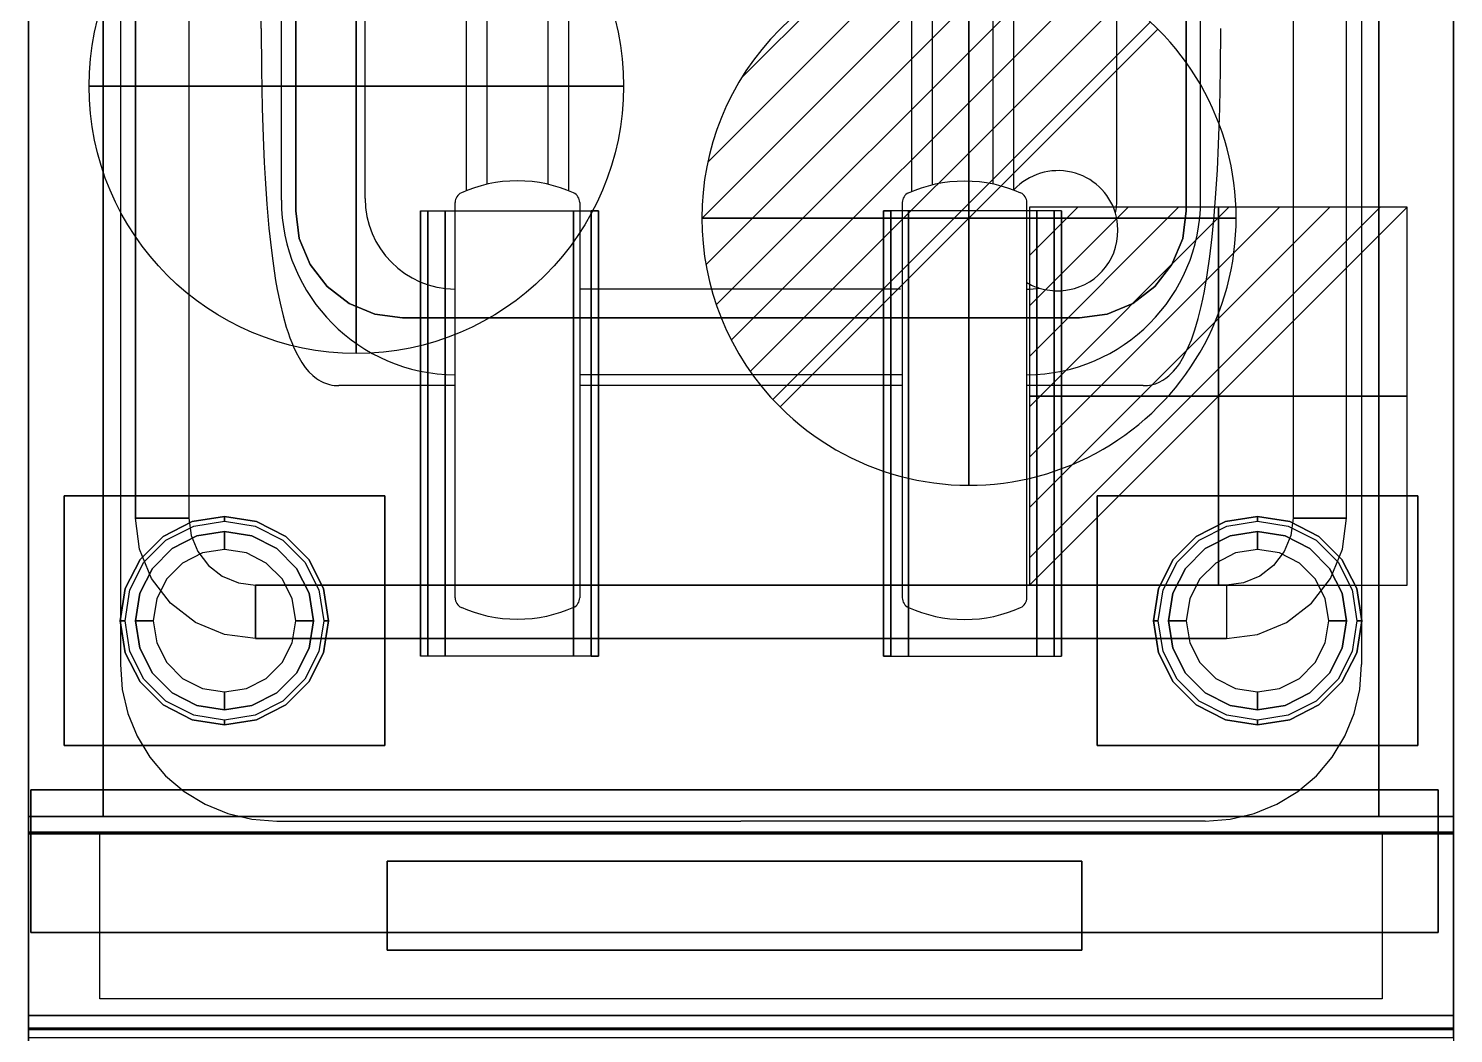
# Model space of a CAD drawing. Extents: x -1 to 401, y -1082 to 1.
# Drawn here: x 0 to 400, y -715.9 to -433.8 of the extents above; entities that cross this region are included whole.
import ezdxf

# ---------------------------------------------------------------- set-up
doc = ezdxf.new("R2010")
doc.units = 0
doc.layers.get('0').update_dxf_attribs({"lineweight": 13})
for name, color, linetype in [('IQ_200_2D', 1, 'Continuous'), ('IQ_200_3D', 1, 'Continuous'), ('IQ_204_2D', 7, 'Continuous'), ('IQ_204_3D', 7, 'Continuous'), ('IQ_BLUE_3D', 5, 'Continuous'), ('IQ_CON_COLDWATER_INT', 7, 'Continuous'), ('IQ_CON_DRAIN_INT', 7, 'Continuous'), ('IQ_CON_ELECTRICITY_INT', 7, 'Continuous')]:
    doc.layers.add(name, color=color, linetype=linetype)

# ---------------------------------------------------------------- blocks, each defined once
blk = doc.blocks.new('PQ-MC-LEG200')
at = {"layer": 'IQ_200_3D'}
for points in [[(-45, -35, 198), (-45, 35, 198), (45, 35, 198), (45, -35, 198)], [(-45, -35, 200), (45, -35, 200), (45, 35, 200), (-45, 35, 200)], [(-45, 35, 198), (-45, 35, 200), (45, 35, 200), (45, 35, 198)], [(-45, -35, 198), (-45, -35, 200), (-45, 35, 200), (-45, 35, 198)], [(45, -35, 198), (45, 35, 198), (45, 35, 200), (45, -35, 200)], [(-45, -35, 198), (45, -35, 198), (45, -35, 200), (-45, -35, 200)]]:
    blk.add_3dface(points, dxfattribs=at)
for points, invisible_edges in [([(-9.04, 27.82, 198), (-9.04, 27.82, 71), (0, 29.25, 71), (0, 29.25, 198)], 1), ([(-9.04, 27.82, 71), (-8.62, 26.54, 66), (0, 27.91, 66), (0, 29.25, 71)], 1), ([(0, 29.25, 198), (0, 29.25, 71), (9.04, 27.82, 71), (9.04, 27.82, 198)], 4), ([(0, 29.25, 71), (0, 27.91, 66), (8.62, 26.54, 66), (9.04, 27.82, 71)], 4), ([(-17.19, 23.66, 198), (-17.19, 23.66, 71), (-9.04, 27.82, 71), (-9.04, 27.82, 198)], 5), ([(-17.19, 23.66, 71), (-16.41, 22.58, 66), (-8.62, 26.54, 66), (-9.04, 27.82, 71)], 5), ([(0, 25, 66), (0, 25, 5), (-7.73, 23.78, 5), (-7.73, 23.78, 66)], 4), ([(0, 25, 5), (0, 23.54, 1.46), (-7.27, 22.38, 1.46), (-7.73, 23.78, 5)], 6), ([(7.73, 23.78, 66), (7.73, 23.78, 5), (0, 25, 5), (0, 25, 66)], 1), ([(7.73, 23.78, 5), (7.27, 22.38, 1.46), (0, 23.54, 1.46), (0, 25, 5)], 3), ([(9.04, 27.82, 71), (8.62, 26.54, 66), (16.41, 22.58, 66), (17.19, 23.66, 71)], 5), ([(9.04, 27.82, 198), (9.04, 27.82, 71), (17.19, 23.66, 71), (17.19, 23.66, 198)], 5), ([(-23.66, 17.19, 198), (-23.66, 17.19, 71), (-17.19, 23.66, 71), (-17.19, 23.66, 198)], 5), ([(-23.66, 17.19, 71), (-22.58, 16.41, 66), (-16.41, 22.58, 66), (-17.19, 23.66, 71)], 5), ([(-14.69, 20.23, 66), (-14.69, 20.23, 5), (-20.23, 14.69, 5), (-20.23, 14.69, 66)], 5), ([(-14.69, 20.23, 5), (-13.83, 19.04, 1.46), (-19.04, 13.83, 1.46), (-20.23, 14.69, 5)], 7), ([(-7.73, 23.78, 66), (-7.73, 23.78, 5), (-14.69, 20.23, 5), (-14.69, 20.23, 66)], 5), ([(-7.73, 23.78, 5), (-7.27, 22.38, 1.46), (-13.83, 19.04, 1.46), (-14.69, 20.23, 5)], 7), ([(-7.27, 22.38, 1.46), (-6.18, 19.02), (-11.76, 16.18), (-13.83, 19.04, 1.46)], 13), ([(0, 23.54, 1.46), (0, 20), (-6.18, 19.02), (-7.27, 22.38, 1.46)], 12), ([(7.27, 22.38, 1.46), (6.18, 19.02), (0, 20), (0, 23.54, 1.46)], 9), ([(13.83, 19.04, 1.46), (11.76, 16.18), (6.18, 19.02), (7.27, 22.38, 1.46)], 13), ([(14.69, 20.23, 5), (13.83, 19.04, 1.46), (7.27, 22.38, 1.46), (7.73, 23.78, 5)], 7), ([(14.69, 20.23, 66), (14.69, 20.23, 5), (7.73, 23.78, 5), (7.73, 23.78, 66)], 5), ([(20.23, 14.69, 5), (19.04, 13.83, 1.46), (13.83, 19.04, 1.46), (14.69, 20.23, 5)], 7), ([(20.23, 14.69, 66), (20.23, 14.69, 5), (14.69, 20.23, 5), (14.69, 20.23, 66)], 5), ([(17.19, 23.66, 71), (16.41, 22.58, 66), (22.58, 16.41, 66), (23.66, 17.19, 71)], 5), ([(17.19, 23.66, 198), (17.19, 23.66, 71), (23.66, 17.19, 71), (23.66, 17.19, 198)], 5), ([(-27.82, 9.04, 198), (-27.82, 9.04, 71), (-23.66, 17.19, 71), (-23.66, 17.19, 198)], 5), ([(-27.82, 9.04, 71), (-26.54, 8.62, 66), (-22.58, 16.41, 66), (-23.66, 17.19, 71)], 5), ([(-13.83, 19.04, 1.46), (-11.76, 16.18), (-16.18, 11.76), (-19.04, 13.83, 1.46)], 13), ([(19.04, 13.83, 1.46), (16.18, 11.76), (11.76, 16.18), (13.83, 19.04, 1.46)], 13), ([(23.66, 17.19, 71), (22.58, 16.41, 66), (26.54, 8.62, 66), (27.82, 9.04, 71)], 5), ([(23.66, 17.19, 198), (23.66, 17.19, 71), (27.82, 9.04, 71), (27.82, 9.04, 198)], 5), ([(-20.23, 14.69, 66), (-20.23, 14.69, 5), (-23.78, 7.73, 5), (-23.78, 7.73, 66)], 5), ([(-20.23, 14.69, 5), (-19.04, 13.83, 1.46), (-22.38, 7.27, 1.46), (-23.78, 7.73, 5)], 7), ([(-19.04, 13.83, 1.46), (-16.18, 11.76), (-19.02, 6.18), (-22.38, 7.27, 1.46)], 13), ([(22.38, 7.27, 1.46), (19.02, 6.18), (16.18, 11.76), (19.04, 13.83, 1.46)], 13), ([(23.78, 7.73, 5), (22.38, 7.27, 1.46), (19.04, 13.83, 1.46), (20.23, 14.69, 5)], 7), ([(23.78, 7.73, 66), (23.78, 7.73, 5), (20.23, 14.69, 5), (20.23, 14.69, 66)], 5), ([(-29.25, 0, 198), (-29.25, 0, 71), (-27.82, 9.04, 71), (-27.82, 9.04, 198)], 4), ([(-29.25, 0, 71), (-27.91, 0, 66), (-26.54, 8.62, 66), (-27.82, 9.04, 71)], 4), ([(27.82, 9.04, 71), (26.54, 8.62, 66), (27.91, 0, 66), (29.25, 0, 71)], 1), ([(27.82, 9.04, 198), (27.82, 9.04, 71), (29.25, 0, 71), (29.25, 0, 198)], 1), ([(-23.78, 7.73, 66), (-23.78, 7.73, 5), (-25, 0, 5), (-25, 0, 66)], 1), ([(-23.78, 7.73, 5), (-22.38, 7.27, 1.46), (-23.54, 0, 1.46), (-25, 0, 5)], 3), ([(-22.38, 7.27, 1.46), (-19.02, 6.18), (-20, 0), (-23.54, 0, 1.46)], 9), ([(23.54, 0, 1.46), (20, 0), (19.02, 6.18), (22.38, 7.27, 1.46)], 12), ([(25, 0, 5), (23.54, 0, 1.46), (22.38, 7.27, 1.46), (23.78, 7.73, 5)], 6), ([(25, 0, 66), (25, 0, 5), (23.78, 7.73, 5), (23.78, 7.73, 66)], 4), ([(-27.82, -9.04, 198), (-27.82, -9.04, 71), (-29.25, 0, 71), (-29.25, 0, 198)], 1), ([(-27.82, -9.04, 71), (-26.54, -8.62, 66), (-27.91, 0, 66), (-29.25, 0, 71)], 1), ([(-25, 0, 66), (-25, 0, 5), (-23.78, -7.73, 5), (-23.78, -7.73, 66)], 4), ([(-25, 0, 5), (-23.54, 0, 1.46), (-22.38, -7.27, 1.46), (-23.78, -7.73, 5)], 6), ([(-23.54, 0, 1.46), (-20, 0), (-19.02, -6.18), (-22.38, -7.27, 1.46)], 12), ([(22.38, -7.27, 1.46), (19.02, -6.18), (20, 0), (23.54, 0, 1.46)], 9), ([(23.78, -7.73, 5), (22.38, -7.27, 1.46), (23.54, 0, 1.46), (25, 0, 5)], 3), ([(23.78, -7.73, 66), (23.78, -7.73, 5), (25, 0, 5), (25, 0, 66)], 1), ([(29.25, 0, 71), (27.91, 0, 66), (26.54, -8.62, 66), (27.82, -9.04, 71)], 4), ([(29.25, 0, 198), (29.25, 0, 71), (27.82, -9.04, 71), (27.82, -9.04, 198)], 4), ([(-23.78, -7.73, 5), (-22.38, -7.27, 1.46), (-19.04, -13.83, 1.46), (-20.23, -14.69, 5)], 7), ([(-23.78, -7.73, 66), (-23.78, -7.73, 5), (-20.23, -14.69, 5), (-20.23, -14.69, 66)], 5), ([(-22.38, -7.27, 1.46), (-19.02, -6.18), (-16.18, -11.76), (-19.04, -13.83, 1.46)], 13), ([(19.04, -13.83, 1.46), (16.18, -11.76), (19.02, -6.18), (22.38, -7.27, 1.46)], 13), ([(20.23, -14.69, 5), (19.04, -13.83, 1.46), (22.38, -7.27, 1.46), (23.78, -7.73, 5)], 7), ([(20.23, -14.69, 66), (20.23, -14.69, 5), (23.78, -7.73, 5), (23.78, -7.73, 66)], 5), ([(-23.66, -17.19, 71), (-22.58, -16.41, 66), (-26.54, -8.62, 66), (-27.82, -9.04, 71)], 5), ([(-23.66, -17.19, 198), (-23.66, -17.19, 71), (-27.82, -9.04, 71), (-27.82, -9.04, 198)], 5), ([(-19.04, -13.83, 1.46), (-16.18, -11.76), (-11.76, -16.18), (-13.83, -19.04, 1.46)], 13), ([(13.83, -19.04, 1.46), (11.76, -16.18), (16.18, -11.76), (19.04, -13.83, 1.46)], 13), ([(27.82, -9.04, 71), (26.54, -8.62, 66), (22.58, -16.41, 66), (23.66, -17.19, 71)], 5), ([(27.82, -9.04, 198), (27.82, -9.04, 71), (23.66, -17.19, 71), (23.66, -17.19, 198)], 5), ([(-20.23, -14.69, 5), (-19.04, -13.83, 1.46), (-13.83, -19.04, 1.46), (-14.69, -20.23, 5)], 7), ([(-20.23, -14.69, 66), (-20.23, -14.69, 5), (-14.69, -20.23, 5), (-14.69, -20.23, 66)], 5), ([(14.69, -20.23, 5), (13.83, -19.04, 1.46), (19.04, -13.83, 1.46), (20.23, -14.69, 5)], 7), ([(14.69, -20.23, 66), (14.69, -20.23, 5), (20.23, -14.69, 5), (20.23, -14.69, 66)], 5), ([(-17.19, -23.66, 71), (-16.41, -22.58, 66), (-22.58, -16.41, 66), (-23.66, -17.19, 71)], 5), ([(-17.19, -23.66, 198), (-17.19, -23.66, 71), (-23.66, -17.19, 71), (-23.66, -17.19, 198)], 5), ([(-14.69, -20.23, 5), (-13.83, -19.04, 1.46), (-7.27, -22.38, 1.46), (-7.73, -23.78, 5)], 7), ([(-13.83, -19.04, 1.46), (-11.76, -16.18), (-6.18, -19.02), (-7.27, -22.38, 1.46)], 13), ([(-7.27, -22.38, 1.46), (-6.18, -19.02), (0, -20), (0, -23.54, 1.46)], 9), ([(0, -23.54, 1.46), (0, -20), (6.18, -19.02), (7.27, -22.38, 1.46)], 12), ([(7.27, -22.38, 1.46), (6.18, -19.02), (11.76, -16.18), (13.83, -19.04, 1.46)], 13), ([(7.73, -23.78, 5), (7.27, -22.38, 1.46), (13.83, -19.04, 1.46), (14.69, -20.23, 5)], 7), ([(23.66, -17.19, 71), (22.58, -16.41, 66), (16.41, -22.58, 66), (17.19, -23.66, 71)], 5), ([(23.66, -17.19, 198), (23.66, -17.19, 71), (17.19, -23.66, 71), (17.19, -23.66, 198)], 5), ([(-9.04, -27.82, 71), (-8.62, -26.54, 66), (-16.41, -22.58, 66), (-17.19, -23.66, 71)], 5), ([(-9.04, -27.82, 198), (-9.04, -27.82, 71), (-17.19, -23.66, 71), (-17.19, -23.66, 198)], 5), ([(-14.69, -20.23, 66), (-14.69, -20.23, 5), (-7.73, -23.78, 5), (-7.73, -23.78, 66)], 5), ([(-7.73, -23.78, 5), (-7.27, -22.38, 1.46), (0, -23.54, 1.46), (0, -25, 5)], 3), ([(-7.73, -23.78, 66), (-7.73, -23.78, 5), (0, -25, 5), (0, -25, 66)], 1), ([(0, -25, 5), (0, -23.54, 1.46), (7.27, -22.38, 1.46), (7.73, -23.78, 5)], 6), ([(0, -25, 66), (0, -25, 5), (7.73, -23.78, 5), (7.73, -23.78, 66)], 4), ([(7.73, -23.78, 66), (7.73, -23.78, 5), (14.69, -20.23, 5), (14.69, -20.23, 66)], 5), ([(17.19, -23.66, 71), (16.41, -22.58, 66), (8.62, -26.54, 66), (9.04, -27.82, 71)], 5), ([(17.19, -23.66, 198), (17.19, -23.66, 71), (9.04, -27.82, 71), (9.04, -27.82, 198)], 5), ([(0, -29.25, 71), (0, -27.91, 66), (-8.62, -26.54, 66), (-9.04, -27.82, 71)], 4), ([(0, -29.25, 198), (0, -29.25, 71), (-9.04, -27.82, 71), (-9.04, -27.82, 198)], 4), ([(9.04, -27.82, 71), (8.62, -26.54, 66), (0, -27.91, 66), (0, -29.25, 71)], 1), ([(9.04, -27.82, 198), (9.04, -27.82, 71), (0, -29.25, 71), (0, -29.25, 198)], 1)]:
    blk.add_3dface(points, dxfattribs=dict(at, invisible_edges=invisible_edges))
blk = doc.blocks.new('ELECTROLUX-MC7-BODY400X600')
at = {"layer": 'IQ_200_3D'}
for points in [[(0, -655, 650), (0, -655, 200), (0, -2, 200), (0, -2, 650)], [(0, -2, 200), (21, -2, 200), (21, -2, 650), (0, -2, 650)], [(0, -655, 200), (21, -655, 200), (21, -2, 200), (0, -2, 200)], [(21, -2, 650), (379, -2, 650), (379, -2, 245), (21, -2, 245)], [(21, -2, 200), (379, -2, 200), (379, -2, 245), (21, -2, 245)], [(21, -655, 245), (379, -655, 245), (379, -2, 245), (21, -2, 245)], [(21, -655, 650), (21, -655, 200), (21, -2, 200), (21, -2, 650)], [(21, -655, 200), (379, -655, 200), (379, -2, 200), (21, -2, 200)], [(379, -655, 605), (21, -655, 605), (21, -2, 605), (379, -2, 605)], [(379, -2, 200), (400, -2, 200), (400, -2, 650), (379, -2, 650)], [(379, -655, 650), (379, -655, 200), (379, -2, 200), (379, -2, 650)], [(379, -655, 200), (400, -655, 200), (400, -2, 200), (379, -2, 200)], [(400, -655, 650), (400, -655, 200), (400, -2, 200), (400, -2, 650)], [(21, -655, 200), (0, -655, 200), (0, -655, 650), (21, -655, 650)], [(21, -655, 200), (379, -655, 200), (379, -655, 245), (21, -655, 245)], [(21, -655, 605), (379, -655, 605), (379, -655, 650), (21, -655, 650)], [(400, -655, 200), (379, -655, 200), (379, -655, 650), (400, -655, 650)]]:
    blk.add_3dface(points, dxfattribs=at)
for p in [(55, -92), (345, -92), (55, -600), (345, -600)]:
    blk.add_blockref('PQ-MC-LEG200', p)
blk = doc.blocks.new('*X10')
at = {"color": 0}
for p, q in [((286.774344, 2204.447934), (296.618251, 2214.291842)), ((286.774344, 2205.862148), (295.204037, 2214.291842)), ((286.774344, 2207.276361), (293.789824, 2214.291842)), ((286.774344, 2208.690575), (292.37561, 2214.291842)), ((286.774344, 2210.104788), (290.961397, 2214.291842)), ((286.774344, 2211.519002), (289.547183, 2214.291842)), ((286.774344, 2212.933216), (288.13297, 2214.291842))]:
    blk.add_line(p, q, dxfattribs=at)
blk = doc.blocks.new('ELECTRICITY')
for p, q in [((2.121, 2.121), (-2.121, 2.121)), ((-2.121, 2.121), (-2.121, -2.121)), ((-2.121, -2.121), (2.121, 2.121)), ((2.121, -2.121), (2.121, 2.121)), ((-2.121, -2.121), (2.121, -2.121))]:
    blk.add_line(p, q)
at = {"extrusion": (-1, 0, 0)}
for p, q in [((0, -2.121, 2.121), (0, 2.121, 2.121)), ((0, 2.121, -2.121), (0, -2.121, -2.121)), ((0, 2.121, 2.121), (0, 2.121, -2.121)), ((0, 2.121, -2.121), (0, -2.121, 2.121)), ((0, -2.121, -2.121), (0, -2.121, 2.121))]:
    blk.add_line(p, q, dxfattribs=at)
at = {"extrusion": (0, -1, 0)}
for p, q in [((2.121, 0, 2.121), (-2.121, 0, 2.121)), ((-2.121, 0, -2.121), (2.121, 0, -2.121)), ((-2.121, 0, 2.121), (-2.121, 0, -2.121)), ((-2.121, 0, -2.121), (2.121, 0, 2.121)), ((2.121, 0, -2.121), (2.121, 0, 2.121))]:
    blk.add_line(p, q, dxfattribs=at)
at = {"xscale": 0.4000000000000909, "yscale": 0.4000000000000909, "zscale": 0.4000000000000909}
blk.add_blockref('*X10', (-116.831, -883.595), dxfattribs=at)
at = {"extrusion": (-1, 0, 0), "xscale": 0.3999999999999773, "yscale": 0.3999999999999773, "zscale": 0.3999999999999773}
blk.add_blockref('*X10', (-116.831, -883.595), dxfattribs=at)
at = {"extrusion": (0, -1, 0), "xscale": 0.4000000000000909, "yscale": 0.4000000000000909, "zscale": 0.4000000000000909}
blk.add_blockref('*X10', (-116.831, -883.595), dxfattribs=at)
blk = doc.blocks.new('*X11')
at = {"color": 0}
for p, q in [((313.993, 2209.039), (321.505, 2216.552)), ((314.108, 2207.74), (322.804, 2216.436)), ((314.158, 2210.619), (319.926, 2216.386)), ((314.399, 2206.617), (323.928, 2216.145)), ((314.821, 2205.625), (324.919, 2215.723)), ((315.101, 2212.976), (317.568, 2215.443)), ((315.354, 2204.743), (325.801, 2215.191)), ((315.985, 2203.96), (326.584, 2214.559))]:
    blk.add_line(p, q, dxfattribs=at)
blk = doc.blocks.new('DRAIN')
blk.add_line((-2.121, -2.121), (2.121, 2.121))
at = {"extrusion": (-1, 0, 0)}
blk.add_line((0, 2.121, -2.121), (0, -2.121, 2.121), dxfattribs=at)
at = {"extrusion": (0, -1, 0)}
blk.add_line((-2.121, 0, -2.121), (2.121, 0, 2.121), dxfattribs=at)
at = {"extrusion": (-1, 0, 0)}
for start, end in [(45, 225), (225, 45)]:
    blk.add_arc((0, 0), 3, start, end, dxfattribs=at)
for start, end in [(45, 225), (225, 45)]:
    blk.add_arc((0, 0), 3, start, end)
at = {"extrusion": (0, -1, 0)}
for start, end in [(45, 225), (225, 45)]:
    blk.add_arc((0, 0), 3, start, end, dxfattribs=at)
at = {"xscale": 0.4000000000000909, "yscale": 0.4000000000000909, "zscale": 0.4000000000000909}
blk.add_blockref('*X11', (-128.597, -883.621), dxfattribs=at)
at = {"extrusion": (-1, 0, 0), "xscale": 0.3999999999999773, "yscale": 0.3999999999999773, "zscale": 0.3999999999999773}
blk.add_blockref('*X11', (-128.597, -883.621), dxfattribs=at)
at = {"extrusion": (0, -1, 0), "xscale": 0.4000000000000909, "yscale": 0.4000000000000909, "zscale": 0.4000000000000909}
blk.add_blockref('*X11', (-128.597, -883.621), dxfattribs=at)
blk = doc.blocks.new('COLDWATER')
blk.add_circle((0, 0), 3)
at = {"extrusion": (-1, 0, 0)}
blk.add_circle((0, 0), 3, dxfattribs=at)
at = {"extrusion": (0, -1, 0)}
blk.add_circle((0, 0), 3, dxfattribs=at)

msp = doc.modelspace()

# ---------------------------------------------------------------- linework, layer by layer
at = {"layer": 'IQ_200_2D'}
for p, q in [((0, 0), (0, -730)), ((400, 0), (400, -730))]:
    msp.add_line(p, q, dxfattribs=at)
at = {"layer": 'IQ_200_3D'}
for points in [[(0, -655, 650), (0, -2, 650), (400, -2, 650), (400, -655, 650)], [(0, -655, 650), (0, -655, 900), (0, -2, 900), (0, -2, 650)], [(400, -655, 650), (400, -2, 650), (400, -2, 900), (400, -655, 900)], [(45, -571.24, 890), (30, -571.24, 900), (30, -133.76, 900), (45, -133.76, 890)], [(355, -571.24, 890), (370, -571.24, 900), (370, -133.76, 900), (355, -133.76, 890)], [(75, -485, 680), (75, -155, 680), (75, -155, 890), (75, -485, 890)], [(325, -155, 680), (325, -485, 680), (325, -485, 890), (325, -155, 890)], [(295, -515, 680), (105, -515, 680), (105, -515, 890), (295, -515, 890)], [(63.76, -605, 900), (63.76, -590, 890), (336.24, -590, 890), (336.24, -605, 900)], [(0.68, -647.5, 205), (0.68, -647.5, 650), (395.68, -647.5, 650), (395.68, -647.5, 205)], [(0.68, -647.5, 650), (0.68, -687.5, 650), (395.68, -687.5, 650), (395.68, -647.5, 650)], [(0.68, -687.5, 205), (0.68, -647.5, 205), (395.68, -647.5, 205), (395.68, -687.5, 205)], [(0.68, -647.5, 650), (0.68, -687.5, 650), (0.68, -687.5, 205), (0.68, -647.5, 205)], [(395.68, -647.5, 650), (395.68, -687.5, 650), (395.68, -687.5, 205), (395.68, -647.5, 205)], [(0, -710.83, 654.41), (0, -655, 660.54), (400, -655, 660.54), (400, -710.83, 654.41)], [(0, -655, 660.54), (0, -655, 900), (400, -655, 900), (400, -655, 660.54)], [(0, -655, 900), (0, -717, 900), (400, -717, 900), (400, -655, 900)], [(0, -655, 650), (400, -655, 650), (400, -655, 900), (0, -655, 900)], [(0, -659.32, 810.26), (0, -714.37, 692.2), (400, -714.37, 692.2), (400, -659.32, 810.26)], [(0, -726.19, 877.81), (0, -659.82, 813.08), (400, -659.82, 813.08), (400, -726.19, 877.81)], [(100.68, -667.5, 599.64), (295.68, -667.5, 599.64), (295.68, -687.5, 565), (100.68, -687.5, 565)], [(100.68, -667.5, 599.64), (100.68, -687.5, 635), (295.68, -687.5, 635), (295.68, -667.5, 599.64)], [(100.68, -687.5, 635), (100.68, -687.5, 565), (100.68, -667.5, 599.64)], [(295.68, -687.5, 635), (295.68, -687.5, 565), (295.68, -667.5, 599.64)], [(100.68, -687.5, 635), (100.68, -692.5, 635), (295.68, -692.5, 635), (295.68, -687.5, 635)], [(295.68, -687.5, 605), (295.68, -692.5, 605), (100.68, -692.5, 605), (100.68, -687.5, 605)], [(100.68, -692.5, 605), (100.68, -687.5, 605), (100.68, -687.5, 635), (100.68, -692.5, 635)], [(295.68, -692.5, 635), (295.68, -687.5, 635), (295.68, -687.5, 605), (295.68, -692.5, 605)], [(100.68, -692.5, 635), (100.68, -692.5, 605), (295.68, -692.5, 605), (295.68, -692.5, 635)], [(0, -714.7, 690.72), (0, -714.7, 657.89), (400, -714.7, 657.89), (400, -714.7, 690.72)]]:
    msp.add_3dface(points, dxfattribs=at)
for points, invisible_edges in [([(0, -80.5, 900), (30, -133.76, 900), (30, -571.24, 900), (0, -655, 900)], 5), ([(400, -655, 900), (370, -571.24, 900), (370, -133.76, 900), (400, -80.5, 900)], 5), ([(45, -133.76, 890), (45, -571.24, 890), (75, -485, 890), (75, -155, 890)], 10), ([(355, -133.76, 890), (355, -571.24, 890), (325, -485, 890), (325, -155, 890)], 10), ([(76.02, -492.76, 890), (75, -485, 890), (45, -571.24, 890), (45.64, -576.09, 890)], 10), ([(76.02, -492.76, 680), (75, -485, 680), (75, -485, 890), (76.02, -492.76, 890)], 8), ([(325, -485, 680), (323.98, -492.76, 680), (323.98, -492.76, 890), (325, -485, 890)], 2), ([(323.98, -492.76, 890), (325, -485, 890), (355, -571.24, 890), (354.36, -576.09, 890)], 10), ([(79.02, -500, 890), (76.02, -492.76, 890), (45.64, -576.09, 890), (47.51, -580.62, 890)], 10), ([(79.02, -500, 680), (76.02, -492.76, 680), (76.02, -492.76, 890), (79.02, -500, 890)], 10), ([(323.98, -492.76, 680), (320.98, -500, 680), (320.98, -500, 890), (323.98, -492.76, 890)], 10), ([(320.98, -500, 890), (323.98, -492.76, 890), (354.36, -576.09, 890), (352.49, -580.62, 890)], 10), ([(83.79, -506.21, 890), (79.02, -500, 890), (47.51, -580.62, 890), (50.5, -584.5, 890)], 10), ([(83.79, -506.21, 680), (79.02, -500, 680), (79.02, -500, 890), (83.79, -506.21, 890)], 10), ([(320.98, -500, 680), (316.21, -506.21, 680), (316.21, -506.21, 890), (320.98, -500, 890)], 10), ([(316.21, -506.21, 890), (320.98, -500, 890), (352.49, -580.62, 890), (349.5, -584.5, 890)], 10), ([(90, -510.98, 890), (83.79, -506.21, 890), (50.5, -584.5, 890), (54.38, -587.49, 890)], 10), ([(90, -510.98, 680), (83.79, -506.21, 680), (83.79, -506.21, 890), (90, -510.98, 890)], 10), ([(316.21, -506.21, 680), (310, -510.98, 680), (310, -510.98, 890), (316.21, -506.21, 890)], 10), ([(310, -510.98, 890), (316.21, -506.21, 890), (349.5, -584.5, 890), (345.62, -587.49, 890)], 10), ([(97.24, -513.98, 890), (90, -510.98, 890), (54.38, -587.49, 890), (58.91, -589.36, 890)], 10), ([(97.24, -513.98, 680), (90, -510.98, 680), (90, -510.98, 890), (97.24, -513.98, 890)], 10), ([(310, -510.98, 680), (302.76, -513.98, 680), (302.76, -513.98, 890), (310, -510.98, 890)], 10), ([(302.76, -513.98, 890), (310, -510.98, 890), (345.62, -587.49, 890), (341.09, -589.36, 890)], 10), ([(105, -515, 890), (97.24, -513.98, 890), (58.91, -589.36, 890), (63.76, -590, 890)], 10), ([(105, -515, 890), (295, -515, 890), (336.24, -590, 890), (63.76, -590, 890)], 10), ([(105, -515, 680), (97.24, -513.98, 680), (97.24, -513.98, 890), (105, -515, 890)], 2), ([(302.76, -513.98, 680), (295, -515, 680), (295, -515, 890), (302.76, -513.98, 890)], 8), ([(295, -515, 890), (302.76, -513.98, 890), (341.09, -589.36, 890), (336.24, -590, 890)], 10), ([(31.15, -579.97, 900), (30, -571.24, 900), (0, -655, 900)], 10), ([(31.15, -579.97, 900), (30, -571.24, 900), (45, -571.24, 890), (45.64, -576.09, 890)], 8), ([(368.85, -579.97, 900), (370, -571.24, 900), (355, -571.24, 890), (354.36, -576.09, 890)], 8), ([(368.85, -579.97, 900), (370, -571.24, 900), (400, -655, 900)], 10), ([(34.52, -588.12, 900), (31.15, -579.97, 900), (0, -655, 900)], 10), ([(34.52, -588.12, 900), (31.15, -579.97, 900), (45.64, -576.09, 890), (47.51, -580.62, 890)], 10), ([(365.48, -588.12, 900), (368.85, -579.97, 900), (354.36, -576.09, 890), (352.49, -580.62, 890)], 10), ([(365.48, -588.12, 900), (368.85, -579.97, 900), (400, -655, 900)], 10), ([(39.89, -595.11, 900), (34.52, -588.12, 900), (47.51, -580.62, 890), (50.5, -584.5, 890)], 10), ([(360.11, -595.11, 900), (365.48, -588.12, 900), (352.49, -580.62, 890), (349.5, -584.5, 890)], 10), ([(46.88, -600.48, 900), (39.89, -595.11, 900), (50.5, -584.5, 890), (54.38, -587.49, 890)], 10), ([(55.03, -603.85, 900), (46.88, -600.48, 900), (54.38, -587.49, 890), (58.91, -589.36, 890)], 10), ([(344.97, -603.85, 900), (353.12, -600.48, 900), (345.62, -587.49, 890), (341.09, -589.36, 890)], 10), ([(353.12, -600.48, 900), (360.11, -595.11, 900), (349.5, -584.5, 890), (345.62, -587.49, 890)], 10), ([(39.89, -595.11, 900), (34.52, -588.12, 900), (0, -655, 900)], 10), ([(63.76, -605, 900), (55.03, -603.85, 900), (58.91, -589.36, 890), (63.76, -590, 890)], 2), ([(336.24, -605, 900), (344.97, -603.85, 900), (341.09, -589.36, 890), (336.24, -590, 890)], 2), ([(360.11, -595.11, 900), (365.48, -588.12, 900), (400, -655, 900)], 10), ([(46.88, -600.48, 900), (39.89, -595.11, 900), (0, -655, 900)], 10), ([(353.12, -600.48, 900), (360.11, -595.11, 900), (400, -655, 900)], 10), ([(55.03, -603.85, 900), (46.88, -600.48, 900), (0, -655, 900)], 10), ([(63.76, -605, 900), (55.03, -603.85, 900), (0, -655, 900)], 10), ([(336.24, -605, 900), (344.97, -603.85, 900), (400, -655, 900)], 10), ([(344.97, -603.85, 900), (353.12, -600.48, 900), (400, -655, 900)], 10), ([(0, -655, 900), (63.76, -605, 900), (336.24, -605, 900), (400, -655, 900)], 5), ([(0, -659.12, 811.75), (0, -659.1, 810.99), (400, -659.1, 810.99), (400, -659.12, 811.75)], 10), ([(0, -659.1, 810.99), (0, -659.32, 810.26), (400, -659.32, 810.26), (400, -659.1, 810.99)], 8), ([(0, -659.36, 812.47), (0, -659.12, 811.75), (400, -659.12, 811.75), (400, -659.36, 812.47)], 10), ([(0, -659.82, 813.08), (0, -659.36, 812.47), (400, -659.36, 812.47), (400, -659.82, 813.08)], 2), ([(100.68, -687.5, 565), (0.68, -687.5, 205), (395.68, -687.5, 205), (295.68, -687.5, 565)], 5), ([(0.68, -687.5, 650), (100.68, -687.5, 635), (100.68, -687.5, 565), (0.68, -687.5, 205)], 5), ([(0.68, -687.5, 650), (100.68, -687.5, 635), (295.68, -687.5, 635), (395.68, -687.5, 650)], 5), ([(395.68, -687.5, 650), (295.68, -687.5, 635), (295.68, -687.5, 565), (395.68, -687.5, 205)], 5), ([(0, -712.28, 654.56), (0, -710.83, 654.41), (400, -710.83, 654.41), (400, -712.28, 654.56)], 8), ([(0, -713.54, 655.29), (0, -712.28, 654.56), (400, -712.28, 654.56), (400, -713.54, 655.29)], 10), ([(0, -714.4, 656.46), (0, -713.54, 655.29), (400, -713.54, 655.29), (400, -714.4, 656.46)], 10), ([(0, -714.37, 692.2), (0, -714.51, 691.85), (400, -714.51, 691.85), (400, -714.37, 692.2)], 2), ([(0, -714.7, 657.89), (0, -714.4, 656.46), (400, -714.4, 656.46), (400, -714.7, 657.89)], 2), ([(0, -714.51, 691.85), (0, -714.62, 691.48), (400, -714.62, 691.48), (400, -714.51, 691.85)], 10), ([(0, -714.62, 691.48), (0, -714.68, 691.11), (400, -714.68, 691.11), (400, -714.62, 691.48)], 10), ([(0, -714.68, 691.11), (0, -714.7, 690.72), (400, -714.7, 690.72), (400, -714.68, 691.11)], 8)]:
    msp.add_3dface(points, dxfattribs=dict(at, invisible_edges=invisible_edges))
at = {"layer": 'IQ_204_2D'}
for p, q in [((65.33, -433.81), (65.33, -126.26)), ((25.78, -139.73), (25.78, -612.27)), ((374.22, -139.73), (374.22, -612.27)), ((71, -482), (71, -171.5)), ((329, -482), (329, -171.5)), ((94.5, -481.48), (94.5, -395.03)), ((305.5, -481.48), (305.5, -394.67)), ((122.83, -409.94), (122.83, -479.36)), ((128.63, -409.94), (128.63, -477.53)), ((145.83, -477.53), (145.83, -409.94)), ((151.63, -479.36), (151.63, -409.94)), ((247.83, -409.94), (247.83, -479.6)), ((253.63, -409.94), (253.63, -477.68)), ((270.83, -477.42), (270.83, -409.94)), ((276.63, -479.15), (276.63, -409.94)), ((65.33, -433.81), (65.41, -445.29)), ((334.59, -445.32), (334.67, -433.81)), ((65.41, -445.29), (65.61, -456.16)), ((334.38, -456.19), (334.59, -445.32)), ((65.61, -456.16), (65.77, -461.56)), ((334.23, -461.37), (334.38, -456.19)), ((65.77, -461.56), (65.97, -466.77)), ((334.05, -466.38), (334.23, -461.37)), ((65.97, -466.77), (66.18, -471.42)), ((333.72, -473.45), (334.05, -466.38)), ((66.18, -471.42), (66.42, -475.91)), ((66.42, -475.91), (66.91, -483.13)), ((333.31, -480.12), (333.72, -473.45)), ((123.3, -479.17), (121.5, -479.92)), ((125.16, -478.51), (123.3, -479.17)), ((127.08, -477.92), (125.16, -478.51)), ((129.04, -477.44), (127.08, -477.92)), ((131.05, -477.06), (129.04, -477.44)), ((133.09, -476.78), (131.05, -477.06)), ((135.15, -476.61), (133.09, -476.78)), ((137.23, -476.56), (135.15, -476.61)), ((139.3, -476.61), (137.23, -476.56)), ((141.36, -476.78), (139.3, -476.61)), ((143.4, -477.06), (141.36, -476.78)), ((145.41, -477.44), (143.4, -477.06)), ((147.38, -477.92), (145.41, -477.44)), ((149.29, -478.51), (147.38, -477.92)), ((151.15, -479.17), (149.29, -478.51)), ((152.95, -479.92), (151.15, -479.17)), ((247.05, -479.92), (248.85, -479.17)), ((248.85, -479.17), (250.71, -478.51)), ((250.71, -478.51), (252.62, -477.92)), ((252.62, -477.92), (254.59, -477.44)), ((254.59, -477.44), (256.6, -477.06)), ((256.6, -477.06), (258.64, -476.78)), ((258.64, -476.78), (260.7, -476.61)), ((260.7, -476.61), (262.77, -476.56)), ((262.77, -476.56), (264.85, -476.61)), ((264.85, -476.61), (266.91, -476.78)), ((266.91, -476.78), (268.95, -477.06)), ((268.95, -477.06), (270.96, -477.44)), ((270.96, -477.44), (272.92, -477.92)), ((272.92, -477.92), (274.84, -478.51)), ((274.84, -478.51), (276.7, -479.17)), ((276.7, -479.17), (278.5, -479.92)), ((66.91, -483.13), (67.49, -489.86)), ((119.73, -593.57), (119.73, -482.65)), ((154.73, -482.65), (154.73, -593.57)), ((245.27, -482.65), (245.27, -593.57)), ((280.27, -593.57), (280.27, -482.65)), ((332.83, -486.37), (333.31, -480.12)), ((305.51, -487.18), (305.16, -485.61)), ((305.73, -488.78), (305.51, -487.18)), ((332.26, -492.3), (332.83, -486.37)), ((67.49, -489.86), (68.17, -496.09)), ((305.8, -490.39), (305.73, -488.78)), ((305.73, -492.01), (305.8, -490.39)), ((304.61, -496.74), (305.13, -495.2)), ((305.13, -495.2), (305.51, -493.61)), ((305.51, -493.61), (305.73, -492.01)), ((331.61, -497.81), (332.26, -492.3)), ((68.17, -496.09), (68.55, -499.02)), ((68.55, -499.02), (68.95, -501.83)), ((302.36, -500.77), (303.24, -499.5)), ((303.24, -499.5), (303.99, -498.15)), ((303.99, -498.15), (304.61, -496.74)), ((330.88, -502.9), (331.61, -497.81)), ((68.95, -501.83), (69.38, -504.5)), ((299.1, -504.02), (300.28, -503.04)), ((300.28, -503.04), (301.38, -501.95)), ((301.38, -501.95), (302.36, -500.77)), ((330.07, -507.57), (330.88, -502.9)), ((69.38, -504.5), (69.83, -507.04)), ((69.83, -507.04), (70.61, -510.88)), ((244.73, -506.98), (154.73, -506.98)), ((283.72, -506.7), (285.18, -507.06)), ((285.18, -507.06), (286.65, -507.29)), ((286.65, -507.29), (288.15, -507.41)), ((288.15, -507.41), (289.65, -507.4)), ((289.65, -507.4), (291.16, -507.26)), ((291.16, -507.26), (292.64, -506.99)), ((292.64, -506.99), (293.62, -506.74)), ((293.62, -506.74), (295.08, -506.25)), ((295.08, -506.25), (296.48, -505.63)), ((296.48, -505.63), (297.83, -504.89)), ((297.83, -504.89), (299.1, -504.02)), ((329.63, -509.75), (330.07, -507.57)), ((70.61, -510.88), (71.46, -514.41)), ((328.32, -515.24), (329.17, -511.84)), ((329.17, -511.84), (329.63, -509.75)), ((71.46, -514.41), (72.37, -517.64)), ((327.4, -518.35), (328.32, -515.24)), ((72.37, -517.64), (72.86, -519.16)), ((72.86, -519.16), (73.37, -520.6)), ((326.42, -521.16), (326.92, -519.79)), ((326.92, -519.79), (327.4, -518.35)), ((73.37, -520.6), (73.88, -521.93)), ((73.88, -521.93), (74.41, -523.18)), ((74.41, -523.18), (75.15, -524.77)), ((324.81, -524.84), (325.63, -523.08)), ((325.63, -523.08), (326.42, -521.16)), ((75.15, -524.77), (75.93, -526.22)), ((75.93, -526.22), (76.74, -527.55)), ((76.74, -527.55), (77.7, -528.92)), ((322.51, -528.64), (323.05, -527.88)), ((323.05, -527.88), (323.95, -526.44)), ((323.95, -526.44), (324.81, -524.84)), ((77.7, -528.92), (78.71, -530.12)), ((78.71, -530.12), (79.77, -531.16)), ((79.77, -531.16), (80.88, -532.04)), ((245.27, -531), (154.73, -531)), ((318.42, -532.5), (319.25, -531.95)), ((319.25, -531.95), (320.06, -531.31)), ((320.06, -531.31), (320.84, -530.58)), ((320.84, -530.58), (321.41, -529.99)), ((321.41, -529.99), (321.96, -529.35)), ((321.96, -529.35), (322.51, -528.64)), ((80.88, -532.04), (81.45, -532.42)), ((81.45, -532.42), (82.03, -532.76)), ((82.03, -532.76), (82.82, -533.15)), ((82.82, -533.15), (83.64, -533.47)), ((83.64, -533.47), (84.48, -533.72)), ((84.48, -533.72), (85.12, -533.86)), ((85.12, -533.86), (85.77, -533.96)), ((85.77, -533.96), (86.45, -534.02)), ((86.45, -534.02), (87.14, -534.04)), ((119.73, -534.04), (87.14, -534.04)), ((245.27, -534.04), (154.73, -534.04)), ((312.86, -534.04), (280.27, -534.04)), ((312.86, -534.04), (314.06, -533.98)), ((314.06, -533.98), (315.21, -533.79)), ((315.21, -533.79), (316.32, -533.49)), ((316.32, -533.49), (317.39, -533.06)), ((317.39, -533.06), (318.42, -532.5)), ((123.3, -597.05), (121.5, -596.3)), ((125.16, -597.72), (123.3, -597.05)), ((127.08, -598.3), (125.16, -597.72)), ((129.04, -598.78), (127.08, -598.3)), ((131.05, -599.17), (129.04, -598.78)), ((133.09, -599.44), (131.05, -599.17)), ((135.15, -599.61), (133.09, -599.44)), ((137.23, -599.67), (135.15, -599.61)), ((139.3, -599.61), (137.23, -599.67)), ((141.36, -599.44), (139.3, -599.61)), ((143.4, -599.17), (141.36, -599.44)), ((145.41, -598.78), (143.4, -599.17)), ((147.38, -598.3), (145.41, -598.78)), ((149.29, -597.72), (147.38, -598.3)), ((151.15, -597.05), (149.29, -597.72)), ((152.95, -596.3), (151.15, -597.05)), ((247.05, -596.3), (248.85, -597.05)), ((248.85, -597.05), (250.71, -597.72)), ((250.71, -597.72), (252.62, -598.3)), ((252.62, -598.3), (254.59, -598.78)), ((254.59, -598.78), (256.6, -599.17)), ((256.6, -599.17), (258.64, -599.44)), ((258.64, -599.44), (260.7, -599.61)), ((260.7, -599.61), (262.77, -599.67)), ((262.77, -599.67), (264.85, -599.61)), ((264.85, -599.61), (266.91, -599.44)), ((266.91, -599.44), (268.95, -599.17)), ((268.95, -599.17), (270.96, -598.78)), ((270.96, -598.78), (272.92, -598.3)), ((272.92, -598.3), (274.84, -597.72)), ((274.84, -597.72), (276.7, -597.05)), ((276.7, -597.05), (278.5, -596.3)), ((25.78, -612.27), (26.31, -619.28)), ((373.69, -619.28), (374.22, -612.27)), ((26.31, -619.28), (27.89, -626.05)), ((372.11, -626.05), (373.69, -619.28)), ((27.89, -626.05), (30.49, -632.45)), ((369.51, -632.45), (372.11, -626.05)), ((30.49, -632.45), (34.05, -638.31)), ((365.95, -638.31), (369.51, -632.45)), ((34.05, -638.31), (38.48, -643.52)), ((361.52, -643.52), (365.95, -638.31)), ((38.48, -643.52), (43.69, -647.95)), ((356.31, -647.95), (361.52, -643.52)), ((43.69, -647.95), (49.55, -651.51)), ((350.45, -651.51), (356.31, -647.95)), ((49.55, -651.51), (55.95, -654.11)), ((344.05, -654.11), (350.45, -651.51)), ((55.95, -654.11), (62.72, -655.69)), ((62.72, -655.69), (69.73, -656.22)), ((330.27, -656.22), (337.28, -655.69)), ((337.28, -655.69), (344.05, -654.11)), ((69.73, -656.22), (200, -656.22)), ((330.27, -656.22), (200, -656.22))]:
    msp.add_line(p, q, dxfattribs=at)
for centre, radius, start, end in [((289, -490.62), 16.92, 17.2387, 136.9742), ((122.73, -482.66), 3, 114.0827, 179.8074), ((151.73, -482.66), 3, 0.1929, 65.9168), ((248.27, -482.66), 3, 114.0832, 179.8071), ((277.27, -482.66), 3, 0.1926, 65.9173), ((120, -482), 49, 180, 269.682), ((120, -481.48), 25.5, 180, 269.3893), ((280, -482), 49, 270.3181, 0), ((280, -481.48), 25.5, 350.6802, 0), ((289, -490.62), 16.92, 238.9534, 251.8378), ((280, -481.48), 25.5, 270.6112, 278.3993), ((122.73, -593.56), 3, 180.1926, 245.9173), ((151.73, -593.56), 3, 294.0832, 359.8071), ((248.27, -593.56), 3, 180.1929, 245.9168), ((277.27, -593.56), 3, 294.0827, 359.8074)]:
    msp.add_arc(centre, radius, start, end, dxfattribs=at)
at = {"layer": 'IQ_204_3D'}
for points, invisible_edges in [([(110, -484.95, 962), (112.05, -484.95, 957.05), (112.05, -609.95, 957.05), (110, -609.95, 962)], 10), ([(110, -484.95, 968), (112.05, -484.95, 972.95), (112.05, -484.95, 957.05), (110, -484.95, 962)], 15), ([(112.05, -484.95, 972.95), (117, -484.95, 975), (117, -484.95, 955), (112.05, -484.95, 957.05)], 15), ([(117, -484.95, 975), (153, -484.95, 975), (153, -484.95, 955), (117, -484.95, 955)], 15), ([(157.95, -484.95, 972.95), (153, -484.95, 975), (153, -484.95, 955), (157.95, -484.95, 957.05)], 15), ([(160, -484.95, 968), (157.95, -484.95, 972.95), (157.95, -484.95, 957.05), (160, -484.95, 962)], 15), ([(240, -484.95, 968), (242.05, -484.95, 972.95), (242.05, -484.95, 957.05), (240, -484.95, 962)], 15), ([(242.05, -484.95, 972.95), (247, -484.95, 975), (247, -484.95, 955), (242.05, -484.95, 957.05)], 15), ([(247, -484.95, 975), (283, -484.95, 975), (283, -484.95, 955), (247, -484.95, 955)], 15), ([(287.95, -484.95, 972.95), (283, -484.95, 975), (283, -484.95, 955), (287.95, -484.95, 957.05)], 15), ([(290, -484.95, 962), (287.95, -484.95, 957.05), (287.95, -609.95, 957.05), (290, -609.95, 962)], 10), ([(290, -484.95, 968), (287.95, -484.95, 972.95), (287.95, -484.95, 957.05), (290, -484.95, 962)], 15), ([(110, -609.95, 968), (112.05, -609.95, 972.95), (112.05, -609.95, 957.05), (110, -609.95, 962)], 15), ([(112.05, -609.95, 972.95), (117, -609.95, 975), (117, -609.95, 955), (112.05, -609.95, 957.05)], 15), ([(117, -609.95, 975), (153, -609.95, 975), (153, -609.95, 955), (117, -609.95, 955)], 15), ([(157.95, -609.95, 972.95), (153, -609.95, 975), (153, -609.95, 955), (157.95, -609.95, 957.05)], 15), ([(160, -609.95, 968), (157.95, -609.95, 972.95), (157.95, -609.95, 957.05), (160, -609.95, 962)], 15), ([(240, -609.95, 968), (242.05, -609.95, 972.95), (242.05, -609.95, 957.05), (240, -609.95, 962)], 15), ([(242.05, -609.95, 972.95), (247, -609.95, 975), (247, -609.95, 955), (242.05, -609.95, 957.05)], 15), ([(247, -609.95, 975), (283, -609.95, 975), (283, -609.95, 955), (247, -609.95, 955)], 15), ([(287.95, -609.95, 972.95), (283, -609.95, 975), (283, -609.95, 955), (287.95, -609.95, 957.05)], 15), ([(290, -609.95, 968), (287.95, -609.95, 972.95), (287.95, -609.95, 957.05), (290, -609.95, 962)], 15)]:
    msp.add_3dface(points, dxfattribs=dict(at, invisible_edges=invisible_edges))
for points in [[(110, -484.95, 962), (110, -484.95, 968), (110, -609.95, 968), (110, -609.95, 962)], [(110, -484.95, 968), (112.05, -484.95, 972.95), (112.05, -609.95, 972.95), (110, -609.95, 968)], [(112.05, -484.95, 957.05), (117, -484.95, 955), (117, -609.95, 955), (112.05, -609.95, 957.05)], [(112.05, -484.95, 972.95), (117, -484.95, 975), (117, -609.95, 975), (112.05, -609.95, 972.95)], [(153, -484.95, 955), (153, -609.95, 955), (117, -609.95, 955), (117, -484.95, 955)], [(117, -484.95, 975), (153, -484.95, 975), (153, -609.95, 975), (117, -609.95, 975)], [(153, -484.95, 955), (157.95, -484.95, 957.05), (157.95, -609.95, 957.05), (153, -609.95, 955)], [(153, -484.95, 975), (157.95, -484.95, 972.95), (157.95, -609.95, 972.95), (153, -609.95, 975)], [(157.95, -484.95, 957.05), (160, -484.95, 962), (160, -609.95, 962), (157.95, -609.95, 957.05)], [(160, -484.95, 968), (157.95, -484.95, 972.95), (157.95, -609.95, 972.95), (160, -609.95, 968)], [(160, -484.95, 962), (160, -484.95, 968), (160, -609.95, 968), (160, -609.95, 962)], [(242.05, -484.95, 957.05), (240, -484.95, 962), (240, -609.95, 962), (242.05, -609.95, 957.05)], [(240, -484.95, 962), (240, -484.95, 968), (240, -609.95, 968), (240, -609.95, 962)], [(240, -484.95, 968), (242.05, -484.95, 972.95), (242.05, -609.95, 972.95), (240, -609.95, 968)], [(247, -484.95, 955), (242.05, -484.95, 957.05), (242.05, -609.95, 957.05), (247, -609.95, 955)], [(247, -484.95, 975), (242.05, -484.95, 972.95), (242.05, -609.95, 972.95), (247, -609.95, 975)], [(247, -484.95, 955), (247, -609.95, 955), (283, -609.95, 955), (283, -484.95, 955)], [(283, -484.95, 975), (247, -484.95, 975), (247, -609.95, 975), (283, -609.95, 975)], [(287.95, -484.95, 957.05), (283, -484.95, 955), (283, -609.95, 955), (287.95, -609.95, 957.05)], [(287.95, -484.95, 972.95), (283, -484.95, 975), (283, -609.95, 975), (287.95, -609.95, 972.95)], [(290, -484.95, 968), (287.95, -484.95, 972.95), (287.95, -609.95, 972.95), (290, -609.95, 968)], [(290, -484.95, 962), (290, -484.95, 968), (290, -609.95, 968), (290, -609.95, 962)]]:
    msp.add_3dface(points, dxfattribs=at)
at = {"layer": 'IQ_BLUE_3D'}
msp.add_3dface([(20, -659.62, 810.26), (380, -659.62, 810.26), (380, -706.11, 710.57), (20, -706.11, 710.57)], dxfattribs=at)

# ---------------------------------------------------------------- block references
msp.add_blockref('ELECTROLUX-MC7-BODY400X600', (0, 0))
at = {"layer": 'IQ_CON_COLDWATER_INT', "xscale": 25, "yscale": 25, "zscale": 25}
msp.add_blockref('COLDWATER', (92, -450), dxfattribs=at)
at = {"layer": 'IQ_CON_DRAIN_INT', "xscale": 25, "yscale": 25, "zscale": 25}
msp.add_blockref('DRAIN', (264, -487), dxfattribs=at)
at = {"layer": 'IQ_CON_ELECTRICITY_INT', "xscale": 25, "yscale": 25, "zscale": 25}
msp.add_blockref('ELECTRICITY', (334, -537), dxfattribs=at)

doc.saveas('drawing.dxf')
